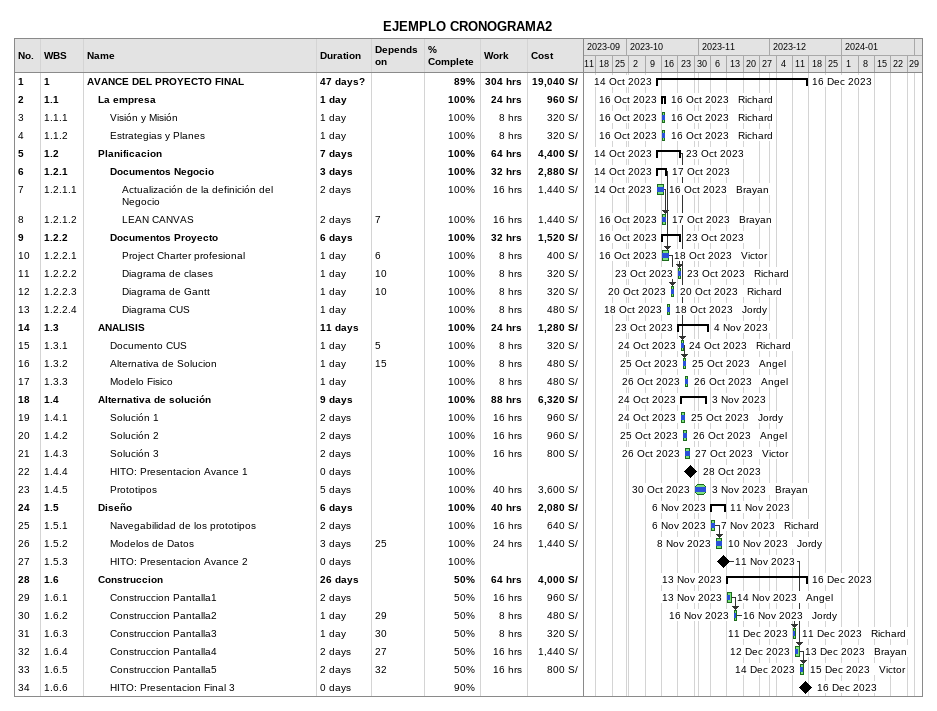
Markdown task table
EJEMPLO CRONOGRAMA2

| ID | WBS | Task | Duration | Start | Finish | Predecessors | Resources | % complete | Work (h) | Cost (S/) |
|---|---|---|---|---|---|---|---|---|---|---|
| 1 | 1 | **AVANCE DEL PROYECTO FINAL** | 47d? | 2023-10-14 | 2023-12-16 |  |  | 89 | 304 | 19040 |
| 2 | 1.1 | **La empresa** | 1d | 2023-10-16 | 2023-10-16 |  | Richard | 100 | 24 | 960 |
| 3 | 1.1.1 | Visión y Misión | 1d | 2023-10-16 | 2023-10-16 |  | Richard | 100 | 8 | 320 |
| 4 | 1.1.2 | Estrategias y Planes | 1d | 2023-10-16 | 2023-10-16 |  | Richard | 100 | 8 | 320 |
| 5 | 1.2 | **Planificacion** | 7d | 2023-10-14 | 2023-10-23 |  |  | 100 | 64 | 4400 |
| 6 | 1.2.1 | **Documentos Negocio** | 3d | 2023-10-14 | 2023-10-17 |  |  | 100 | 32 | 2880 |
| 7 | 1.2.1.1 | Actualización de la definición del Negocio | 2d | 2023-10-14 | 2023-10-16 |  | Brayan | 100 | 16 | 1440 |
| 8 | 1.2.1.2 | LEAN CANVAS | 2d | 2023-10-16 | 2023-10-17 | 7 | Brayan | 100 | 16 | 1440 |
| 9 | 1.2.2 | **Documentos Proyecto** | 6d | 2023-10-16 | 2023-10-23 |  |  | 100 | 32 | 1520 |
| 10 | 1.2.2.1 | Project Charter profesional | 1d | 2023-10-16 | 2023-10-18 | 6 | Victor | 100 | 8 | 400 |
| 11 | 1.2.2.2 | Diagrama de clases | 1d | 2023-10-23 | 2023-10-23 | 10 | Richard | 100 | 8 | 320 |
| 12 | 1.2.2.3 | Diagrama de Gantt | 1d | 2023-10-20 | 2023-10-20 | 10 | Richard | 100 | 8 | 320 |
| 13 | 1.2.2.4 | Diagrama CUS | 1d | 2023-10-18 | 2023-10-18 |  | Jordy | 100 | 8 | 480 |
| 14 | 1.3 | **ANALISIS** | 11d | 2023-10-23 | 2023-11-04 |  |  | 100 | 24 | 1280 |
| 15 | 1.3.1 | Documento CUS | 1d | 2023-10-24 | 2023-10-24 | 5 | Richard | 100 | 8 | 320 |
| 16 | 1.3.2 | Alternativa de Solucion | 1d | 2023-10-25 | 2023-10-25 | 15 | Angel | 100 | 8 | 480 |
| 17 | 1.3.3 | Modelo Fisico | 1d | 2023-10-26 | 2023-10-26 |  | Angel | 100 | 8 | 480 |
| 18 | 1.4 | **Alternativa de solución** | 9d | 2023-10-24 | 2023-11-03 |  |  | 100 | 88 | 6320 |
| 19 | 1.4.1 | Solución 1 | 2d | 2023-10-24 | 2023-10-25 |  | Jordy | 100 | 16 | 960 |
| 20 | 1.4.2 | Solución 2 | 2d | 2023-10-25 | 2023-10-26 |  | Angel | 100 | 16 | 960 |
| 21 | 1.4.3 | Solución 3 | 2d | 2023-10-26 | 2023-10-27 |  | Victor | 100 | 16 | 800 |
| 22 | 1.4.4 | HITO: Presentacion Avance 1 | 0d | 2023-10-28 | 2023-10-28 |  |  | 100 |  |  |
| 23 | 1.4.5 | Prototipos | 5d | 2023-10-30 | 2023-11-03 |  | Brayan | 100 | 40 | 3600 |
| 24 | 1.5 | **Diseño** | 6d | 2023-11-06 | 2023-11-11 |  |  | 100 | 40 | 2080 |
| 25 | 1.5.1 | Navegabilidad de los prototipos | 2d | 2023-11-06 | 2023-11-07 |  | Richard | 100 | 16 | 640 |
| 26 | 1.5.2 | Modelos de Datos | 3d | 2023-11-08 | 2023-11-10 | 25 | Jordy | 100 | 24 | 1440 |
| 27 | 1.5.3 | HITO: Presentacion Avance 2 | 0d | 2023-11-11 | 2023-11-11 |  |  | 100 |  |  |
| 28 | 1.6 | **Construccion** | 26d | 2023-11-13 | 2023-12-16 |  |  | 50 | 64 | 4000 |
| 29 | 1.6.1 | Construccion Pantalla1 | 2d | 2023-11-13 | 2023-11-14 |  | Angel | 50 | 16 | 960 |
| 30 | 1.6.2 | Construccion Pantalla2 | 1d | 2023-11-16 | 2023-11-16 | 29 | Jordy | 50 | 8 | 480 |
| 31 | 1.6.3 | Construccion Pantalla3 | 1d | 2023-12-11 | 2023-12-11 | 30 | Richard | 50 | 8 | 320 |
| 32 | 1.6.4 | Construccion Pantalla4 | 2d | 2023-12-12 | 2023-12-13 | 27 | Brayan | 50 | 16 | 1440 |
| 33 | 1.6.5 | Construccion Pantalla5 | 2d | 2023-12-14 | 2023-12-15 | 32 | Victor | 50 | 16 | 800 |
| 34 | 1.6.6 | HITO: Presentacion Final 3 | 0d | 2023-12-16 | 2023-12-16 |  |  | 90 |  |  |
